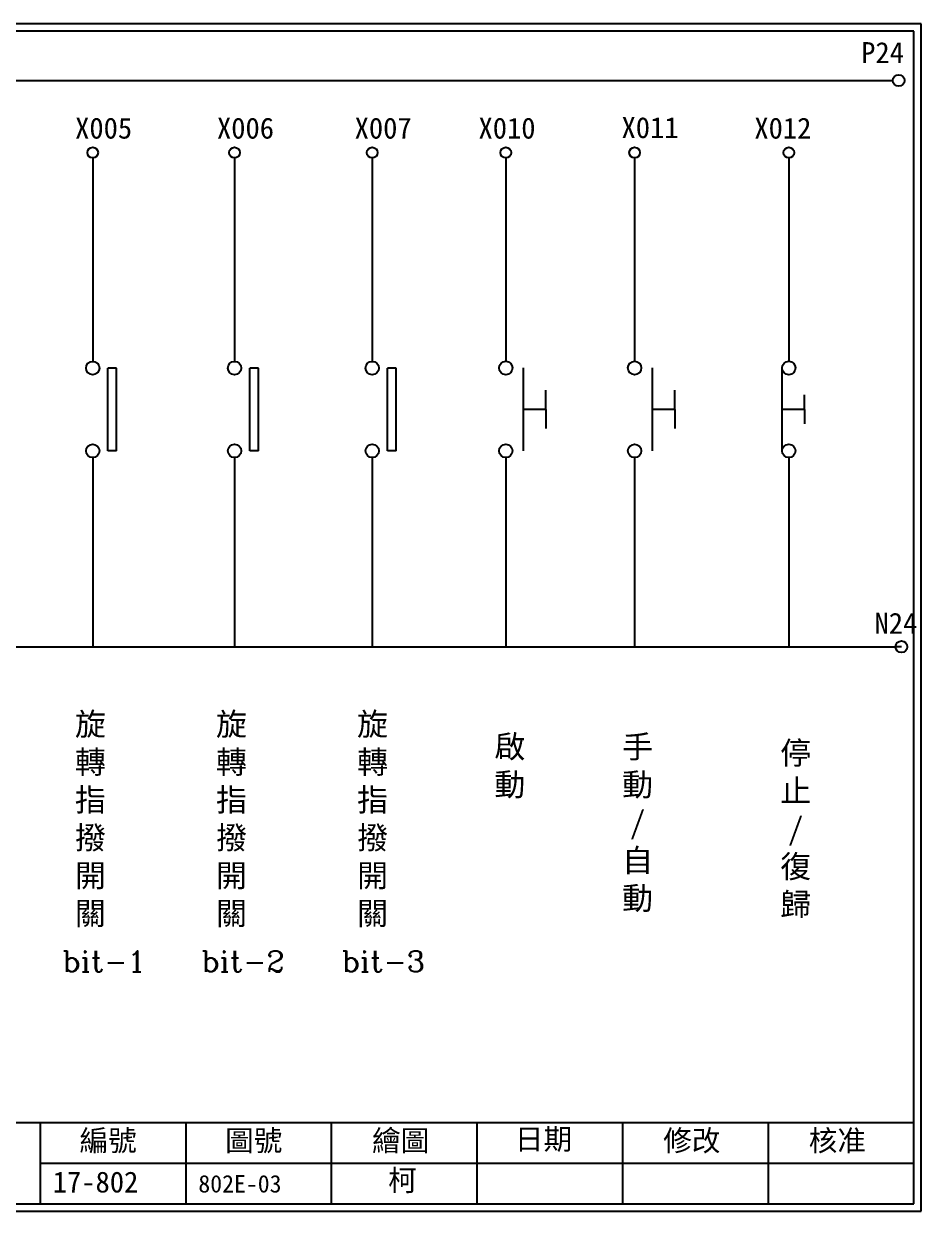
# Model space of a CAD drawing. Extents: x 325 to 612, y 3 to 207.
# Drawn here: x 458.2 to 612.3, y 3 to 207 of the extents above; entities that cross this region are included whole.
import ezdxf

# ---------------------------------------------------------------- set-up
doc = ezdxf.new("R2010")
doc.units = 0
doc.layers.get('0').update_dxf_attribs({"linetype": 'CONTINUOUS'})
doc.layers.add('圖框層', color=7, linetype='CONTINUOUS')
doc.layers.add('標尺寸層', color=3, linetype='CONTINUOUS')
doc.styles.add('CNS', font='romanc.shx', dxfattribs={"bigfont": 'chineset.shx'})
doc.styles.add('STSL', font='kaiu.ttf')

msp = doc.modelspace()

# ---------------------------------------------------------------- linework, layer by layer
for p, q in [((474.15, 147.83), (472.64, 147.83)), ((498.51, 147.83), (497, 147.83)), ((522.14, 147.83), (520.64, 147.83)), ((547.84, 140.73), (547.84, 144.04)), ((569.98, 140.73), (569.98, 144.04)), ((592.29, 140.73), (592.29, 143.23)), ((547.84, 140.73), (547.84, 137.42)), ((569.98, 140.73), (569.98, 137.42)), ((592.29, 140.73), (592.29, 138.23)), ((474.15, 133.6), (472.64, 133.6)), ((498.51, 133.6), (497, 133.6)), ((522.14, 133.6), (520.64, 133.6))]:
    msp.add_line(p, q)
for centre in [(608.44, 197.22), (608.92, 99.96)]:
    msp.add_circle(centre, 1)
at = {"layer": '圖框層', "color": 7}
for p, q in [((612.32, 206.97), (325.32, 206.97)), ((612.32, 3), (612.32, 206.97)), ((611.07, 205.72), (326.57, 205.72)), ((611.07, 4.25), (611.07, 205.72)), ((326.57, 18.25), (611.07, 18.25)), ((461.07, 4.25), (461.07, 18.25)), ((486.07, 4.25), (486.07, 18.25)), ((511.07, 4.25), (511.07, 18.25)), ((536.07, 4.25), (536.07, 18.25)), ((561.07, 4.25), (561.07, 18.25)), ((586.07, 4.25), (586.07, 18.25)), ((461.07, 11.25), (611.07, 11.25)), ((326.57, 4.25), (611.07, 4.25)), ((325.32, 3), (612.32, 3))]:
    msp.add_line(p, q, dxfattribs=at)
at = {"layer": '標尺寸層', "color": 7}
for p, q in [((329.84, 197.22), (607.44, 197.22)), ((470.04, 183.91), (470.04, 148.99)), ((494.4, 183.91), (494.4, 148.99)), ((518.04, 183.91), (518.04, 148.99)), ((540.97, 183.91), (540.97, 148.99)), ((563.1, 183.91), (563.1, 148.99)), ((589.58, 183.91), (589.58, 148.99)), ((472.64, 133.6), (472.64, 147.83)), ((474.15, 133.6), (474.15, 147.83)), ((497, 133.6), (497, 147.83)), ((498.51, 133.6), (498.51, 147.83)), ((520.64, 133.6), (520.64, 147.83)), ((522.14, 133.6), (522.14, 147.83)), ((543.97, 147.84), (543.97, 133.61)), ((566.11, 147.84), (566.11, 133.61)), ((588.43, 133.61), (588.43, 147.84)), ((547.84, 140.73), (543.97, 140.73)), ((569.98, 140.73), (566.11, 140.73)), ((592.29, 140.73), (588.43, 140.73)), ((470.04, 132.46), (470.04, 99.96)), ((470.04, 132.45), (470.04, 99.96)), ((494.4, 132.46), (494.4, 99.96)), ((494.4, 132.45), (494.4, 99.96)), ((518.04, 132.46), (518.04, 99.96)), ((518.04, 132.45), (518.04, 99.96)), ((540.97, 132.46), (540.97, 99.96)), ((563.1, 132.46), (563.1, 99.96)), ((589.58, 132.46), (589.58, 99.96)), ((330.05, 99.96), (607.92, 99.96))]:
    msp.add_line(p, q, dxfattribs=at)
at = {"layer": '標尺寸層'}
for p in [(607.92, 99.96), (607.92, 99.96), (608.92, 99.96)]:
    msp.add_line(p, (607.92, 99.96), dxfattribs=at)
at = {"layer": '標尺寸層', "color": 7}
for centre, radius in [((470.04, 184.83), 0.92), ((470.04, 184.83), 0.92), ((494.4, 184.83), 0.92), ((494.4, 184.83), 0.92), ((518.04, 184.83), 0.92), ((518.04, 184.83), 0.92), ((540.97, 184.83), 0.92), ((563.1, 184.83), 0.92), ((563.1, 184.83), 0.92), ((563.1, 184.83), 0.92), ((589.58, 184.83), 0.92), ((589.58, 184.83), 0.92), ((470.04, 147.83), 1.15), ((494.4, 147.83), 1.15), ((518.04, 147.83), 1.15), ((540.97, 147.84), 1.15), ((563.1, 147.84), 1.15), ((589.58, 147.84), 1.15), ((470.04, 133.6), 1.15), ((494.4, 133.6), 1.15), ((518.04, 133.6), 1.15), ((540.97, 133.61), 1.15), ((563.1, 133.61), 1.15), ((589.58, 133.61), 1.15)]:
    msp.add_circle(centre, radius, dxfattribs=at)

# ---------------------------------------------------------------- texts
at = {"layer": '圖框層', "color": 4, "style": 'STSL'}
for s, height, p in [('P24', 3.6, (602, 200.22)), ('X005', 3.6, (467.02, 187.24)), ('X006', 3.6, (491.38, 187.24)), ('X007', 3.6, (515.02, 187.24)), ('X010', 3.6, (536.29, 187.24)), ('X011', 3.6, (560.85, 187.33)), ('X012', 3.6, (583.66, 187.24)), ('N24', 3.6, (604.3, 102.2)), ('編號', 3.6, (467.78, 13.34)), ('圖號', 3.6, (492.78, 13.34)), ('繪圖', 3.6, (518.01, 13.34)), ('日期', 3.6, (542.54, 13.59)), ('修改', 3.6, (568.01, 13.34)), ('核准', 3.6, (593.01, 13.34)), ('  柯', 3.6, (515.87, 6.5)), ('17-802', 3.6, (463.18, 6.22)), ('802E-03', 3, (488.18, 6.22))]:
    msp.add_text(s, height=height, dxfattribs=at).set_placement(p)
at = {"layer": '標尺寸層', "color": 7, "char_height": 3.9, "style": 'CNS'}
for s, insert, width, attachment_point in [('{\\fDFKai-SB|b0|i0|c136|p65;旋轉指撥開關}', (466.98, 88.62), 3.5313, 1), ('{\\fDFKai-SB|b0|i0|c136|p65;旋轉指撥開關}', (491.21, 88.62), 3.5313, 1), ('{\\fDFKai-SB|b0|i0|c136|p65;旋轉指撥開關}', (515.44, 88.62), 3.5313, 1), ('{\\fDFKai-SB|b0|i0|c136|p65;啟動}', (539.01, 84.75), 4.9608, 1), ('{\\fDFKai-SB|b0|i0|c136|p65;手動\\P/\\P自動}', (563.61, 69.55), 3.2986, 5), ('{\\fDFKai-SB|b0|i0|c136|p65;停止\\P/\\P復歸}', (590.76, 68.51), 3.2986, 5)]:
    msp.add_mtext(s, dxfattribs=dict(at, insert=insert, width=width, attachment_point=attachment_point))
at = {"layer": '標尺寸層', "char_height": 3.6, "attachment_point": 1, "style": 'CNS'}
for s, insert in [('bit-1', (464.75, 47.75)), ('bit-2', (488.62, 47.75)), ('bit-3', (512.72, 47.75))]:
    msp.add_mtext_dynamic_manual_height_columns(s, width=18.9151, gutter_width=32.5, heights=[0], dxfattribs=dict(at, insert=insert))

doc.saveas('drawing.dxf')
